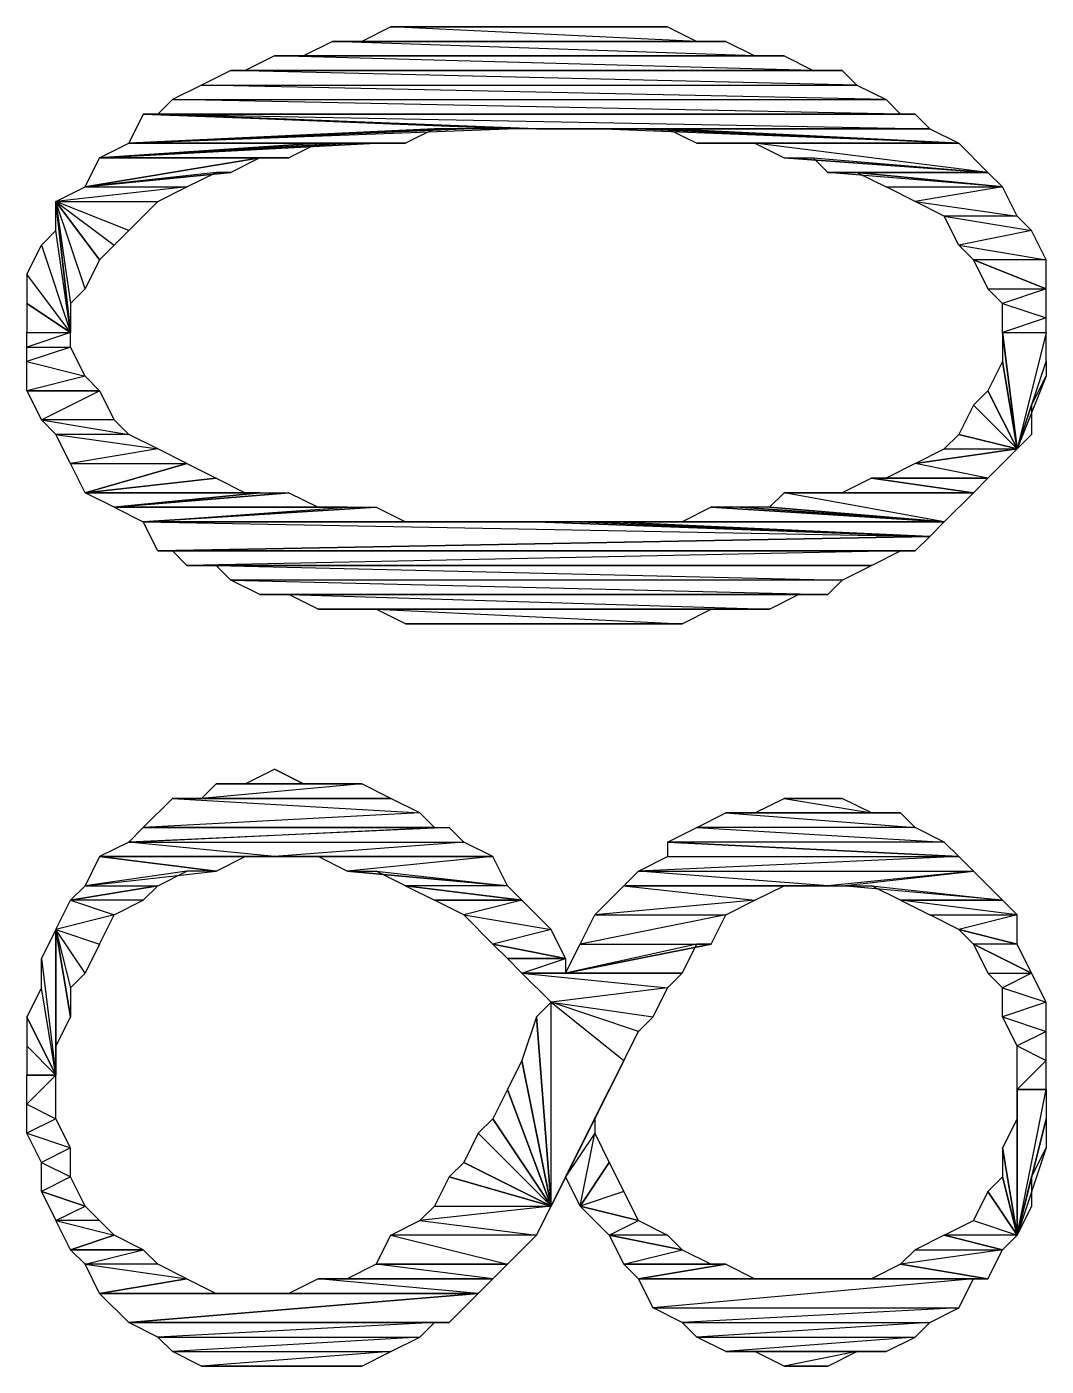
# Model space of a CAD drawing. Extents: x 0 to 7.8, y 0 to 11.
# Drawn here: x 0.535 to 0.71, y 1.1225 to 1.3525 of the extents above; entities that cross this region are included whole.
import ezdxf

# ---------------------------------------------------------------- set-up
doc = ezdxf.new("R2010")
doc.units = 0
doc.header["$MEASUREMENT"] = 0
doc.linetypes.add('AUSGEZOGEN', pattern=[0])
doc.layers.get('0').update_dxf_attribs({"linetype": 'AUSGEZOGEN'})

msp = doc.modelspace()

# ---------------------------------------------------------------- linework, layer by layer
for points in [[(0.5925, 1.35), (0.65, 1.35), (0.65, 1.35), (0.5975, 1.3525), (0.5925, 1.35)], [(0.65, 1.35), (0.5975, 1.3525), (0.5975, 1.3525), (0.645, 1.3525), (0.65, 1.35)], [(0.5975, 1.3525), (0.645, 1.3525), (0.645, 1.3525), (0.6025, 1.3525), (0.5975, 1.3525)], [(0.645, 1.3525), (0.6025, 1.3525), (0.6025, 1.3525), (0.64, 1.3525), (0.645, 1.3525)], [(0.6025, 1.3525), (0.64, 1.3525), (0.64, 1.3525), (0.6075, 1.3525), (0.6025, 1.3525)], [(0.64, 1.3525), (0.6075, 1.3525), (0.6075, 1.3525), (0.635, 1.3525), (0.64, 1.3525)], [(0.6075, 1.3525), (0.635, 1.3525), (0.635, 1.3525), (0.615, 1.3525), (0.6075, 1.3525)], [(0.635, 1.3525), (0.615, 1.3525), (0.615, 1.3525), (0.63, 1.3525), (0.635, 1.3525)], [(0.615, 1.3525), (0.63, 1.3525), (0.63, 1.3525), (0.62, 1.3525), (0.615, 1.3525)], [(0.63, 1.3525), (0.62, 1.3525), (0.62, 1.3525), (0.6225, 1.3525), (0.63, 1.3525), (0.63, 1.3525)], [(0.5825, 1.3475), (0.66, 1.3475), (0.66, 1.3475), (0.5875, 1.35), (0.5825, 1.3475)], [(0.66, 1.3475), (0.5875, 1.35), (0.5875, 1.35), (0.655, 1.35), (0.66, 1.3475)], [(0.5875, 1.35), (0.655, 1.35), (0.655, 1.35), (0.5925, 1.35), (0.5875, 1.35)], [(0.655, 1.35), (0.5925, 1.35), (0.5925, 1.35), (0.65, 1.35), (0.655, 1.35)], [(0.5725, 1.345), (0.67, 1.345), (0.67, 1.345), (0.5775, 1.3475), (0.5725, 1.345)], [(0.67, 1.345), (0.5775, 1.3475), (0.5775, 1.3475), (0.665, 1.3475), (0.67, 1.345)], [(0.5775, 1.3475), (0.665, 1.3475), (0.665, 1.3475), (0.5825, 1.3475), (0.5775, 1.3475)], [(0.665, 1.3475), (0.5825, 1.3475), (0.5825, 1.3475), (0.66, 1.3475), (0.665, 1.3475)], [(0.565, 1.3425), (0.6775, 1.3425), (0.6775, 1.3425), (0.57, 1.345), (0.565, 1.3425)], [(0.6775, 1.3425), (0.57, 1.345), (0.57, 1.345), (0.675, 1.345), (0.6775, 1.3425)], [(0.57, 1.345), (0.675, 1.345), (0.675, 1.345), (0.5725, 1.345), (0.57, 1.345)], [(0.675, 1.345), (0.5725, 1.345), (0.5725, 1.345), (0.67, 1.345), (0.675, 1.345)], [(0.56, 1.34), (0.6825, 1.34), (0.6825, 1.34), (0.565, 1.3425), (0.56, 1.34)], [(0.6825, 1.34), (0.565, 1.3425), (0.565, 1.3425), (0.6775, 1.3425), (0.6825, 1.34)], [(0.5575, 1.3375), (0.685, 1.3375), (0.685, 1.3375), (0.56, 1.34), (0.5575, 1.3375)], [(0.685, 1.3375), (0.56, 1.34), (0.56, 1.34), (0.6825, 1.34), (0.685, 1.3375)], [(0.6175, 1.335), (0.555, 1.3375), (0.555, 1.3375), (0.5525, 1.3325), (0.6175, 1.335), (0.6175, 1.335)], [(0.6225, 1.335), (0.6175, 1.335), (0.6175, 1.335), (0.555, 1.3375), (0.6225, 1.335)], [(0.555, 1.3375), (0.6225, 1.335), (0.6225, 1.335), (0.5575, 1.3375), (0.555, 1.3375)], [(0.6225, 1.335), (0.5575, 1.3375), (0.5575, 1.3375), (0.69, 1.335), (0.6225, 1.335)], [(0.5575, 1.3375), (0.69, 1.335), (0.69, 1.335), (0.6875, 1.3375), (0.5575, 1.3375), (0.5575, 1.3375)], [(0.6875, 1.3375), (0.5575, 1.3375), (0.5575, 1.3375), (0.685, 1.3375), (0.6875, 1.3375)], [(0.605, 1.335), (0.6, 1.3325), (0.6, 1.3325), (0.5525, 1.3325), (0.605, 1.335), (0.605, 1.335)], [(0.61, 1.335), (0.605, 1.335), (0.605, 1.335), (0.5525, 1.3325), (0.61, 1.335), (0.61, 1.335)], [(0.6175, 1.335), (0.61, 1.335), (0.61, 1.335), (0.5525, 1.3325), (0.6175, 1.335), (0.6175, 1.335)], [(0.6225, 1.335), (0.69, 1.335), (0.69, 1.335), (0.6275, 1.335), (0.6225, 1.335), (0.6225, 1.335)], [(0.6275, 1.335), (0.6325, 1.335), (0.6325, 1.335), (0.69, 1.335), (0.6275, 1.335)], [(0.6325, 1.335), (0.64, 1.335), (0.64, 1.335), (0.695, 1.3325), (0.6325, 1.335), (0.6325, 1.335)], [(0.6325, 1.335), (0.69, 1.335), (0.69, 1.335), (0.695, 1.3325), (0.6325, 1.335), (0.6325, 1.335)], [(0.64, 1.335), (0.645, 1.335), (0.645, 1.335), (0.695, 1.3325), (0.64, 1.335), (0.64, 1.335)], [(0.645, 1.335), (0.65, 1.3325), (0.65, 1.3325), (0.695, 1.3325), (0.645, 1.335), (0.645, 1.335)], [(0.585, 1.3325), (0.58, 1.33), (0.58, 1.33), (0.5475, 1.33), (0.585, 1.3325), (0.585, 1.3325)], [(0.59, 1.3325), (0.585, 1.3325), (0.585, 1.3325), (0.5475, 1.33), (0.59, 1.3325), (0.59, 1.3325)], [(0.595, 1.3325), (0.59, 1.3325), (0.59, 1.3325), (0.5475, 1.33), (0.595, 1.3325), (0.595, 1.3325)], [(0.5525, 1.3325), (0.595, 1.3325), (0.595, 1.3325), (0.5475, 1.33), (0.5525, 1.3325), (0.5525, 1.3325)], [(0.6, 1.3325), (0.5525, 1.3325), (0.5525, 1.3325), (0.595, 1.3325), (0.6, 1.3325)], [(0.65, 1.3325), (0.655, 1.3325), (0.655, 1.3325), (0.695, 1.3325), (0.65, 1.3325), (0.65, 1.3325)], [(0.655, 1.3325), (0.695, 1.3325), (0.695, 1.3325), (0.66, 1.3325), (0.655, 1.3325), (0.655, 1.3325)], [(0.665, 1.33), (0.7, 1.3275), (0.7, 1.3275), (0.66, 1.3325), (0.665, 1.33)], [(0.7, 1.3275), (0.66, 1.3325), (0.66, 1.3325), (0.695, 1.3325), (0.7, 1.3275), (0.7, 1.3275)], [(0.575, 1.33), (0.57, 1.3275), (0.57, 1.3275), (0.545, 1.325), (0.575, 1.33), (0.575, 1.33)], [(0.5475, 1.33), (0.575, 1.33), (0.575, 1.33), (0.545, 1.325), (0.5475, 1.33), (0.5475, 1.33)], [(0.58, 1.33), (0.5475, 1.33), (0.5475, 1.33), (0.575, 1.33), (0.58, 1.33)], [(0.665, 1.33), (0.67, 1.33), (0.67, 1.33), (0.7, 1.3275), (0.665, 1.33), (0.665, 1.33)], [(0.67, 1.33), (0.7, 1.3275), (0.7, 1.3275), (0.6725, 1.3275), (0.67, 1.33), (0.67, 1.33)], [(0.5675, 1.3275), (0.545, 1.325), (0.545, 1.325), (0.5625, 1.325), (0.5675, 1.3275)], [(0.57, 1.3275), (0.5675, 1.3275), (0.5675, 1.3275), (0.545, 1.325), (0.57, 1.3275), (0.57, 1.3275)], [(0.6775, 1.3275), (0.7025, 1.325), (0.7025, 1.325), (0.6725, 1.3275), (0.6775, 1.3275)], [(0.7025, 1.325), (0.6725, 1.3275), (0.6725, 1.3275), (0.7, 1.3275), (0.7025, 1.325), (0.7025, 1.325)], [(0.6775, 1.3275), (0.6825, 1.325), (0.6825, 1.325), (0.7025, 1.325), (0.6775, 1.3275), (0.6775, 1.3275)], [(0.5625, 1.325), (0.54, 1.3225), (0.54, 1.3225), (0.5575, 1.3225), (0.5625, 1.325), (0.5625, 1.325)], [(0.545, 1.325), (0.5625, 1.325), (0.5625, 1.325), (0.54, 1.3225), (0.545, 1.325), (0.545, 1.325)], [(0.6825, 1.325), (0.7025, 1.325), (0.7025, 1.325), (0.6875, 1.3225), (0.6825, 1.325), (0.6825, 1.325)], [(0.7025, 1.325), (0.6875, 1.3225), (0.6875, 1.3225), (0.705, 1.32), (0.7025, 1.325), (0.7025, 1.325)], [(0.5425, 1.3), (0.54, 1.3175), (0.54, 1.3175), (0.54, 1.3225), (0.5425, 1.3), (0.5425, 1.3)], [(0.5575, 1.3225), (0.5525, 1.3175), (0.5525, 1.3175), (0.54, 1.3225), (0.5575, 1.3225)], [(0.5525, 1.3175), (0.54, 1.3225), (0.54, 1.3225), (0.55, 1.315), (0.5525, 1.3175)], [(0.54, 1.3225), (0.55, 1.315), (0.55, 1.315), (0.5475, 1.3125), (0.54, 1.3225), (0.54, 1.3225)], [(0.5475, 1.3125), (0.545, 1.3075), (0.545, 1.3075), (0.54, 1.3225), (0.5475, 1.3125)], [(0.545, 1.3075), (0.54, 1.3225), (0.54, 1.3225), (0.5425, 1.305), (0.545, 1.3075)], [(0.54, 1.3225), (0.5425, 1.305), (0.5425, 1.305), (0.5425, 1.3), (0.54, 1.3225), (0.54, 1.3225)], [(0.6875, 1.3225), (0.705, 1.32), (0.705, 1.32), (0.6925, 1.32), (0.6875, 1.3225)], [(0.705, 1.32), (0.6925, 1.32), (0.6925, 1.32), (0.7075, 1.3175), (0.705, 1.32)], [(0.6925, 1.32), (0.7075, 1.3175), (0.7075, 1.3175), (0.695, 1.315), (0.6925, 1.32)], [(0.5375, 1.315), (0.5425, 1.3), (0.5425, 1.3), (0.54, 1.3175), (0.5375, 1.315)], [(0.7075, 1.3175), (0.695, 1.315), (0.695, 1.315), (0.71, 1.3125), (0.7075, 1.3175)], [(0.5425, 1.3), (0.535, 1.31), (0.535, 1.31), (0.5375, 1.315), (0.5425, 1.3), (0.5425, 1.3)], [(0.695, 1.315), (0.71, 1.3125), (0.71, 1.3125), (0.6975, 1.3125), (0.695, 1.315)], [(0.6975, 1.3125), (0.7, 1.3075), (0.7, 1.3075), (0.71, 1.3075), (0.6975, 1.3125)], [(0.71, 1.3125), (0.6975, 1.3125), (0.6975, 1.3125), (0.71, 1.3075), (0.71, 1.3125), (0.71, 1.3125)], [(0.535, 1.305), (0.5425, 1.3), (0.5425, 1.3), (0.535, 1.31), (0.535, 1.305)], [(0.7, 1.3075), (0.71, 1.3075), (0.71, 1.3075), (0.7025, 1.305), (0.7, 1.3075)], [(0.71, 1.3075), (0.7025, 1.305), (0.7025, 1.305), (0.71, 1.3025), (0.71, 1.3075)], [(0.535, 1.305), (0.535, 1.3), (0.535, 1.3), (0.5425, 1.3), (0.535, 1.305)], [(0.7025, 1.305), (0.71, 1.3025), (0.71, 1.3025), (0.7025, 1.3), (0.7025, 1.305)], [(0.71, 1.3025), (0.7025, 1.3), (0.7025, 1.3), (0.71, 1.3), (0.71, 1.3025)], [(0.535, 1.3), (0.5425, 1.3), (0.5425, 1.3), (0.535, 1.2975), (0.535, 1.3)], [(0.5425, 1.3), (0.535, 1.2975), (0.535, 1.2975), (0.5425, 1.2975), (0.5425, 1.3), (0.5425, 1.3)], [(0.7025, 1.295), (0.705, 1.28), (0.705, 1.28), (0.7025, 1.3), (0.7025, 1.295)], [(0.705, 1.28), (0.7025, 1.3), (0.7025, 1.3), (0.7025, 1.3), (0.705, 1.28), (0.705, 1.28)], [(0.7025, 1.3), (0.71, 1.3), (0.71, 1.3), (0.705, 1.28), (0.7025, 1.3), (0.7025, 1.3)], [(0.705, 1.28), (0.71, 1.295), (0.71, 1.295), (0.71, 1.3), (0.705, 1.28), (0.705, 1.28)], [(0.535, 1.2975), (0.5425, 1.2975), (0.5425, 1.2975), (0.535, 1.295), (0.535, 1.2975)], [(0.5425, 1.2975), (0.535, 1.295), (0.535, 1.295), (0.545, 1.2925), (0.5425, 1.2975), (0.5425, 1.2975)], [(0.535, 1.295), (0.545, 1.2925), (0.545, 1.2925), (0.535, 1.29), (0.535, 1.295)], [(0.7025, 1.295), (0.7, 1.29), (0.7, 1.29), (0.705, 1.28), (0.7025, 1.295), (0.7025, 1.295)], [(0.71, 1.2925), (0.705, 1.28), (0.705, 1.28), (0.71, 1.295), (0.71, 1.2925)], [(0.545, 1.2925), (0.535, 1.29), (0.535, 1.29), (0.5475, 1.29), (0.545, 1.2925), (0.545, 1.2925)], [(0.705, 1.28), (0.7075, 1.2875), (0.7075, 1.2875), (0.71, 1.2925), (0.705, 1.28), (0.705, 1.28)], [(0.5375, 1.285), (0.5475, 1.29), (0.5475, 1.29), (0.535, 1.29), (0.5375, 1.285), (0.5375, 1.285)], [(0.55, 1.285), (0.5375, 1.285), (0.5375, 1.285), (0.5475, 1.29), (0.55, 1.285)], [(0.7, 1.29), (0.6975, 1.2875), (0.6975, 1.2875), (0.705, 1.28), (0.7, 1.29), (0.7, 1.29)], [(0.6975, 1.2875), (0.695, 1.2825), (0.695, 1.2825), (0.705, 1.28), (0.6975, 1.2875), (0.6975, 1.2875)], [(0.7075, 1.2825), (0.705, 1.28), (0.705, 1.28), (0.7075, 1.2875), (0.7075, 1.2825)], [(0.55, 1.285), (0.5375, 1.285), (0.5375, 1.285), (0.5525, 1.2825), (0.55, 1.285)], [(0.5375, 1.285), (0.5525, 1.2825), (0.5525, 1.2825), (0.54, 1.2825), (0.5375, 1.285), (0.5375, 1.285)], [(0.5525, 1.2825), (0.54, 1.2825), (0.54, 1.2825), (0.5575, 1.28), (0.5525, 1.2825)], [(0.54, 1.2825), (0.5575, 1.28), (0.5575, 1.28), (0.5425, 1.2775), (0.54, 1.2825), (0.54, 1.2825)], [(0.695, 1.2825), (0.6925, 1.28), (0.6925, 1.28), (0.705, 1.28), (0.695, 1.2825), (0.695, 1.2825)], [(0.5575, 1.28), (0.5425, 1.2775), (0.5425, 1.2775), (0.5625, 1.2775), (0.5575, 1.28), (0.5575, 1.28)], [(0.7, 1.275), (0.6875, 1.2775), (0.6875, 1.2775), (0.705, 1.28), (0.7, 1.275), (0.7, 1.275)], [(0.6925, 1.28), (0.705, 1.28), (0.705, 1.28), (0.6875, 1.2775), (0.6925, 1.28), (0.6925, 1.28)], [(0.5425, 1.2775), (0.5625, 1.2775), (0.5625, 1.2775), (0.545, 1.2725), (0.5425, 1.2775), (0.5425, 1.2775)], [(0.5675, 1.275), (0.545, 1.2725), (0.545, 1.2725), (0.5625, 1.2775), (0.5675, 1.275)], [(0.545, 1.2725), (0.5625, 1.2775), (0.5625, 1.2775), (0.5625, 1.2775), (0.545, 1.2725), (0.545, 1.2725)], [(0.6825, 1.275), (0.7, 1.275), (0.7, 1.275), (0.6875, 1.2775), (0.6825, 1.275)], [(0.5675, 1.275), (0.5725, 1.2725), (0.5725, 1.2725), (0.545, 1.2725), (0.5675, 1.275), (0.5675, 1.275)], [(0.68, 1.275), (0.675, 1.2725), (0.675, 1.2725), (0.6975, 1.2725), (0.68, 1.275), (0.68, 1.275)], [(0.6825, 1.275), (0.7, 1.275), (0.7, 1.275), (0.68, 1.275), (0.6825, 1.275)], [(0.7, 1.275), (0.68, 1.275), (0.68, 1.275), (0.6975, 1.2725), (0.7, 1.275), (0.7, 1.275)], [(0.5725, 1.2725), (0.545, 1.2725), (0.545, 1.2725), (0.575, 1.2725), (0.5725, 1.2725)], [(0.545, 1.2725), (0.575, 1.2725), (0.575, 1.2725), (0.55, 1.27), (0.545, 1.2725), (0.545, 1.2725)], [(0.58, 1.2725), (0.585, 1.27), (0.585, 1.27), (0.55, 1.27), (0.58, 1.2725), (0.58, 1.2725)], [(0.575, 1.2725), (0.58, 1.2725), (0.58, 1.2725), (0.55, 1.27), (0.575, 1.2725), (0.575, 1.2725)], [(0.6625, 1.27), (0.6925, 1.2675), (0.6925, 1.2675), (0.665, 1.2725), (0.6625, 1.27)], [(0.6925, 1.2675), (0.665, 1.2725), (0.665, 1.2725), (0.6975, 1.2725), (0.6925, 1.2675), (0.6925, 1.2675)], [(0.67, 1.2725), (0.6975, 1.2725), (0.6975, 1.2725), (0.665, 1.2725), (0.67, 1.2725), (0.67, 1.2725)], [(0.675, 1.2725), (0.67, 1.2725), (0.67, 1.2725), (0.6975, 1.2725), (0.675, 1.2725), (0.675, 1.2725)], [(0.555, 1.2675), (0.59, 1.27), (0.59, 1.27), (0.55, 1.27), (0.555, 1.2675), (0.555, 1.2675)], [(0.585, 1.27), (0.55, 1.27), (0.55, 1.27), (0.59, 1.27), (0.585, 1.27), (0.585, 1.27)], [(0.595, 1.27), (0.6, 1.2675), (0.6, 1.2675), (0.555, 1.2675), (0.595, 1.27), (0.595, 1.27)], [(0.595, 1.27), (0.555, 1.2675), (0.555, 1.2675), (0.59, 1.27), (0.595, 1.27)], [(0.6525, 1.27), (0.6475, 1.2675), (0.6475, 1.2675), (0.6925, 1.2675), (0.6525, 1.27), (0.6525, 1.27)], [(0.6575, 1.27), (0.6525, 1.27), (0.6525, 1.27), (0.6925, 1.2675), (0.6575, 1.27), (0.6575, 1.27)], [(0.6625, 1.27), (0.6575, 1.27), (0.6575, 1.27), (0.6925, 1.2675), (0.6625, 1.27), (0.6625, 1.27)], [(0.6175, 1.2675), (0.6225, 1.2675), (0.6225, 1.2675), (0.555, 1.2675), (0.6175, 1.2675)], [(0.6225, 1.2675), (0.555, 1.2675), (0.555, 1.2675), (0.69, 1.265), (0.6225, 1.2675)], [(0.555, 1.2675), (0.69, 1.265), (0.69, 1.265), (0.5575, 1.2625), (0.555, 1.2675), (0.555, 1.2675)], [(0.6125, 1.2675), (0.6175, 1.2675), (0.6175, 1.2675), (0.555, 1.2675), (0.6125, 1.2675), (0.6125, 1.2675)], [(0.605, 1.2675), (0.6125, 1.2675), (0.6125, 1.2675), (0.555, 1.2675), (0.605, 1.2675), (0.605, 1.2675)], [(0.6, 1.2675), (0.605, 1.2675), (0.605, 1.2675), (0.555, 1.2675), (0.6, 1.2675), (0.6, 1.2675)], [(0.63, 1.2675), (0.6225, 1.2675), (0.6225, 1.2675), (0.69, 1.265), (0.63, 1.2675), (0.63, 1.2675)], [(0.63, 1.2675), (0.69, 1.265), (0.69, 1.265), (0.635, 1.2675), (0.63, 1.2675)], [(0.69, 1.265), (0.635, 1.2675), (0.635, 1.2675), (0.6925, 1.2675), (0.69, 1.265), (0.69, 1.265)], [(0.64, 1.2675), (0.6925, 1.2675), (0.6925, 1.2675), (0.635, 1.2675), (0.64, 1.2675), (0.64, 1.2675)], [(0.6475, 1.2675), (0.64, 1.2675), (0.64, 1.2675), (0.6925, 1.2675), (0.6475, 1.2675)], [(0.69, 1.265), (0.6875, 1.2625), (0.6875, 1.2625), (0.5575, 1.2625), (0.69, 1.265)], [(0.5575, 1.2625), (0.56, 1.2625), (0.56, 1.2625), (0.685, 1.2625), (0.5575, 1.2625)], [(0.6875, 1.2625), (0.5575, 1.2625), (0.5575, 1.2625), (0.685, 1.2625), (0.6875, 1.2625), (0.6875, 1.2625)], [(0.56, 1.2625), (0.685, 1.2625), (0.685, 1.2625), (0.5625, 1.26), (0.56, 1.2625)], [(0.685, 1.2625), (0.5625, 1.26), (0.5625, 1.26), (0.68, 1.26), (0.685, 1.2625)], [(0.5625, 1.26), (0.68, 1.26), (0.68, 1.26), (0.5675, 1.26), (0.5625, 1.26)], [(0.68, 1.26), (0.5675, 1.26), (0.5675, 1.26), (0.675, 1.2575), (0.68, 1.26)], [(0.5675, 1.26), (0.675, 1.2575), (0.675, 1.2575), (0.57, 1.2575), (0.5675, 1.26)], [(0.675, 1.2575), (0.57, 1.2575), (0.57, 1.2575), (0.6725, 1.255), (0.675, 1.2575)], [(0.57, 1.2575), (0.6725, 1.255), (0.6725, 1.255), (0.575, 1.255), (0.57, 1.2575)], [(0.6725, 1.255), (0.575, 1.255), (0.575, 1.255), (0.6675, 1.255), (0.6725, 1.255)], [(0.575, 1.255), (0.6675, 1.255), (0.6675, 1.255), (0.58, 1.255), (0.575, 1.255)], [(0.6675, 1.255), (0.58, 1.255), (0.58, 1.255), (0.6625, 1.2525), (0.6675, 1.255)], [(0.58, 1.255), (0.6625, 1.2525), (0.6625, 1.2525), (0.585, 1.2525), (0.58, 1.255)], [(0.6625, 1.2525), (0.585, 1.2525), (0.585, 1.2525), (0.6575, 1.2525), (0.6625, 1.2525)], [(0.585, 1.2525), (0.6575, 1.2525), (0.6575, 1.2525), (0.59, 1.2525), (0.585, 1.2525)], [(0.6575, 1.2525), (0.59, 1.2525), (0.59, 1.2525), (0.6525, 1.2525), (0.6575, 1.2525)], [(0.59, 1.2525), (0.6525, 1.2525), (0.6525, 1.2525), (0.595, 1.2525), (0.59, 1.2525)], [(0.6525, 1.2525), (0.595, 1.2525), (0.595, 1.2525), (0.6475, 1.25), (0.6525, 1.2525)], [(0.595, 1.2525), (0.6475, 1.25), (0.6475, 1.25), (0.6, 1.25), (0.595, 1.2525)], [(0.6475, 1.25), (0.6, 1.25), (0.6, 1.25), (0.6425, 1.25), (0.6475, 1.25)], [(0.6, 1.25), (0.6425, 1.25), (0.6425, 1.25), (0.605, 1.25), (0.6, 1.25)], [(0.6425, 1.25), (0.605, 1.25), (0.605, 1.25), (0.635, 1.25), (0.6425, 1.25)], [(0.605, 1.25), (0.635, 1.25), (0.635, 1.25), (0.61, 1.25), (0.605, 1.25)], [(0.635, 1.25), (0.61, 1.25), (0.61, 1.25), (0.63, 1.25), (0.635, 1.25)], [(0.61, 1.25), (0.63, 1.25), (0.63, 1.25), (0.6175, 1.25), (0.61, 1.25)], [(0.63, 1.25), (0.6175, 1.25), (0.6175, 1.25), (0.625, 1.25), (0.63, 1.25)], [(0.6175, 1.25), (0.625, 1.25), (0.625, 1.25), (0.6225, 1.25), (0.6175, 1.25), (0.6175, 1.25)], [(0.5775, 1.225), (0.5825, 1.2225), (0.5825, 1.2225), (0.5725, 1.2225), (0.5775, 1.225)], [(0.5775, 1.225), (0.5775, 1.225), (0.5775, 1.225), (0.5825, 1.2225), (0.5775, 1.225)], [(0.5675, 1.2225), (0.5925, 1.2225), (0.5925, 1.2225), (0.565, 1.22), (0.5675, 1.2225)], [(0.5925, 1.2225), (0.565, 1.22), (0.565, 1.22), (0.5975, 1.22), (0.5925, 1.2225)], [(0.5725, 1.2225), (0.5875, 1.2225), (0.5875, 1.2225), (0.5675, 1.2225), (0.5725, 1.2225)], [(0.5875, 1.2225), (0.5675, 1.2225), (0.5675, 1.2225), (0.5925, 1.2225), (0.5875, 1.2225)], [(0.5825, 1.2225), (0.5725, 1.2225), (0.5725, 1.2225), (0.5875, 1.2225), (0.5825, 1.2225)], [(0.56, 1.22), (0.6025, 1.2175), (0.6025, 1.2175), (0.555, 1.215), (0.56, 1.22), (0.56, 1.22)], [(0.565, 1.22), (0.5975, 1.22), (0.5975, 1.22), (0.56, 1.22), (0.565, 1.22)], [(0.5975, 1.22), (0.56, 1.22), (0.56, 1.22), (0.6025, 1.2175), (0.5975, 1.22), (0.5975, 1.22)], [(0.665, 1.22), (0.68, 1.2175), (0.68, 1.2175), (0.66, 1.2175), (0.665, 1.22), (0.665, 1.22)], [(0.67, 1.22), (0.675, 1.22), (0.675, 1.22), (0.665, 1.22), (0.67, 1.22)], [(0.675, 1.22), (0.665, 1.22), (0.665, 1.22), (0.68, 1.2175), (0.675, 1.22)], [(0.6025, 1.2175), (0.555, 1.215), (0.555, 1.215), (0.605, 1.215), (0.6025, 1.2175), (0.6025, 1.2175)], [(0.655, 1.2175), (0.6875, 1.215), (0.6875, 1.215), (0.65, 1.215), (0.655, 1.2175), (0.655, 1.2175)], [(0.685, 1.2175), (0.655, 1.2175), (0.655, 1.2175), (0.6875, 1.215), (0.685, 1.2175)], [(0.66, 1.2175), (0.685, 1.2175), (0.685, 1.2175), (0.655, 1.2175), (0.66, 1.2175), (0.66, 1.2175)], [(0.68, 1.2175), (0.66, 1.2175), (0.66, 1.2175), (0.685, 1.2175), (0.68, 1.2175)], [(0.6075, 1.215), (0.5525, 1.2125), (0.5525, 1.2125), (0.61, 1.2125), (0.6075, 1.215), (0.6075, 1.215)], [(0.6075, 1.215), (0.5525, 1.2125), (0.5525, 1.2125), (0.605, 1.215), (0.6075, 1.215)], [(0.5525, 1.2125), (0.605, 1.215), (0.605, 1.215), (0.555, 1.215), (0.5525, 1.2125), (0.5525, 1.2125)], [(0.65, 1.215), (0.6925, 1.2125), (0.6925, 1.2125), (0.645, 1.2125), (0.65, 1.215), (0.65, 1.215)], [(0.6875, 1.215), (0.65, 1.215), (0.65, 1.215), (0.6925, 1.2125), (0.6875, 1.215), (0.6875, 1.215)], [(0.5775, 1.21), (0.5525, 1.2125), (0.5525, 1.2125), (0.5475, 1.21), (0.5775, 1.21), (0.5775, 1.21)], [(0.61, 1.2125), (0.5775, 1.21), (0.5775, 1.21), (0.5525, 1.2125), (0.61, 1.2125)], [(0.61, 1.2125), (0.5775, 1.21), (0.5775, 1.21), (0.615, 1.21), (0.61, 1.2125), (0.61, 1.2125)], [(0.645, 1.2125), (0.645, 1.21), (0.645, 1.21), (0.695, 1.21), (0.645, 1.2125)], [(0.6925, 1.2125), (0.645, 1.2125), (0.645, 1.2125), (0.695, 1.21), (0.6925, 1.2125), (0.6925, 1.2125)], [(0.545, 1.205), (0.5675, 1.2075), (0.5675, 1.2075), (0.5475, 1.21), (0.545, 1.205), (0.545, 1.205)], [(0.5725, 1.21), (0.5475, 1.21), (0.5475, 1.21), (0.5675, 1.2075), (0.5725, 1.21), (0.5725, 1.21)], [(0.5775, 1.21), (0.5725, 1.21), (0.5725, 1.21), (0.5475, 1.21), (0.5775, 1.21), (0.5775, 1.21)], [(0.5775, 1.21), (0.58, 1.21), (0.58, 1.21), (0.615, 1.21), (0.5775, 1.21), (0.5775, 1.21)], [(0.58, 1.21), (0.585, 1.21), (0.585, 1.21), (0.615, 1.21), (0.58, 1.21), (0.58, 1.21)], [(0.585, 1.21), (0.615, 1.21), (0.615, 1.21), (0.59, 1.2075), (0.585, 1.21), (0.585, 1.21)], [(0.615, 1.21), (0.59, 1.2075), (0.59, 1.2075), (0.6175, 1.205), (0.615, 1.21), (0.615, 1.21)], [(0.695, 1.21), (0.64, 1.2075), (0.64, 1.2075), (0.6975, 1.2075), (0.695, 1.21), (0.695, 1.21)], [(0.645, 1.21), (0.695, 1.21), (0.695, 1.21), (0.64, 1.2075), (0.645, 1.21), (0.645, 1.21)], [(0.5625, 1.2075), (0.545, 1.205), (0.545, 1.205), (0.5575, 1.205), (0.5625, 1.2075), (0.5625, 1.2075)], [(0.5625, 1.2075), (0.545, 1.205), (0.545, 1.205), (0.5675, 1.2075), (0.5625, 1.2075)], [(0.59, 1.2075), (0.595, 1.2075), (0.595, 1.2075), (0.6175, 1.205), (0.59, 1.2075), (0.59, 1.2075)], [(0.595, 1.2075), (0.6175, 1.205), (0.6175, 1.205), (0.6, 1.205), (0.595, 1.2075), (0.595, 1.2075)], [(0.6725, 1.205), (0.64, 1.2075), (0.64, 1.2075), (0.6375, 1.205), (0.6725, 1.205), (0.6725, 1.205)], [(0.6975, 1.2075), (0.6725, 1.205), (0.6725, 1.205), (0.64, 1.2075), (0.6975, 1.2075)], [(0.6725, 1.205), (0.675, 1.205), (0.675, 1.205), (0.6975, 1.2075), (0.6725, 1.205)], [(0.675, 1.205), (0.6975, 1.2075), (0.6975, 1.2075), (0.7025, 1.2025), (0.675, 1.205), (0.675, 1.205)], [(0.5575, 1.205), (0.555, 1.2025), (0.555, 1.2025), (0.5425, 1.2025), (0.5575, 1.205), (0.5575, 1.205)], [(0.545, 1.205), (0.5575, 1.205), (0.5575, 1.205), (0.5425, 1.2025), (0.545, 1.205), (0.545, 1.205)], [(0.6, 1.205), (0.605, 1.2025), (0.605, 1.2025), (0.62, 1.2025), (0.6, 1.205), (0.6, 1.205)], [(0.6175, 1.205), (0.6, 1.205), (0.6, 1.205), (0.62, 1.2025), (0.6175, 1.205), (0.6175, 1.205)], [(0.6375, 1.205), (0.66, 1.2025), (0.66, 1.2025), (0.6325, 1.2), (0.6375, 1.205), (0.6375, 1.205)], [(0.665, 1.205), (0.6375, 1.205), (0.6375, 1.205), (0.66, 1.2025), (0.665, 1.205)], [(0.67, 1.205), (0.665, 1.205), (0.665, 1.205), (0.6375, 1.205), (0.67, 1.205), (0.67, 1.205)], [(0.6725, 1.205), (0.67, 1.205), (0.67, 1.205), (0.6375, 1.205), (0.6725, 1.205), (0.6725, 1.205)], [(0.675, 1.205), (0.68, 1.205), (0.68, 1.205), (0.7025, 1.2025), (0.675, 1.205), (0.675, 1.205)], [(0.68, 1.205), (0.7025, 1.2025), (0.7025, 1.2025), (0.685, 1.2025), (0.68, 1.205), (0.68, 1.205)], [(0.5425, 1.2025), (0.55, 1.2), (0.55, 1.2), (0.54, 1.1975), (0.5425, 1.2025), (0.5425, 1.2025)], [(0.555, 1.2025), (0.5425, 1.2025), (0.5425, 1.2025), (0.55, 1.2), (0.555, 1.2025), (0.555, 1.2025)], [(0.605, 1.2025), (0.62, 1.2025), (0.62, 1.2025), (0.61, 1.2), (0.605, 1.2025)], [(0.605, 1.2025), (0.605, 1.2025), (0.605, 1.2025), (0.62, 1.2025), (0.605, 1.2025), (0.605, 1.2025)], [(0.62, 1.2025), (0.61, 1.2), (0.61, 1.2), (0.625, 1.1975), (0.62, 1.2025), (0.62, 1.2025)], [(0.66, 1.2025), (0.6325, 1.2), (0.6325, 1.2), (0.655, 1.2), (0.66, 1.2025), (0.66, 1.2025)], [(0.69, 1.2), (0.705, 1.2), (0.705, 1.2), (0.685, 1.2025), (0.69, 1.2)], [(0.705, 1.2), (0.685, 1.2025), (0.685, 1.2025), (0.7025, 1.2025), (0.705, 1.2), (0.705, 1.2)], [(0.55, 1.2), (0.54, 1.1975), (0.54, 1.1975), (0.5475, 1.195), (0.55, 1.2), (0.55, 1.2)], [(0.61, 1.2), (0.625, 1.1975), (0.625, 1.1975), (0.615, 1.195), (0.61, 1.2), (0.61, 1.2)], [(0.655, 1.2), (0.63, 1.195), (0.63, 1.195), (0.6525, 1.195), (0.655, 1.2), (0.655, 1.2)], [(0.6325, 1.2), (0.655, 1.2), (0.655, 1.2), (0.63, 1.195), (0.6325, 1.2), (0.6325, 1.2)], [(0.69, 1.2), (0.705, 1.2), (0.705, 1.2), (0.695, 1.1975), (0.69, 1.2), (0.69, 1.2)], [(0.705, 1.2), (0.695, 1.1975), (0.695, 1.1975), (0.705, 1.195), (0.705, 1.2), (0.705, 1.2)], [(0.54, 1.1975), (0.5375, 1.1925), (0.5375, 1.1925), (0.54, 1.1725), (0.54, 1.1975), (0.54, 1.1975)], [(0.5475, 1.195), (0.545, 1.19), (0.545, 1.19), (0.54, 1.1975), (0.5475, 1.195)], [(0.545, 1.19), (0.54, 1.1975), (0.54, 1.1975), (0.5425, 1.1875), (0.545, 1.19)], [(0.54, 1.1975), (0.5425, 1.1875), (0.5425, 1.1875), (0.5425, 1.1825), (0.54, 1.1975), (0.54, 1.1975)], [(0.5425, 1.1825), (0.54, 1.1775), (0.54, 1.1775), (0.54, 1.1975), (0.5425, 1.1825)], [(0.54, 1.1775), (0.54, 1.1975), (0.54, 1.1975), (0.54, 1.1725), (0.54, 1.1775), (0.54, 1.1775)], [(0.625, 1.1975), (0.615, 1.195), (0.615, 1.195), (0.6275, 1.1925), (0.625, 1.1975), (0.625, 1.1975)], [(0.695, 1.1975), (0.695, 1.1975), (0.695, 1.1975), (0.705, 1.195), (0.695, 1.1975)], [(0.695, 1.1975), (0.705, 1.195), (0.705, 1.195), (0.6975, 1.195), (0.695, 1.1975), (0.695, 1.1975)], [(0.615, 1.195), (0.6175, 1.1925), (0.6175, 1.1925), (0.6275, 1.1925), (0.615, 1.195), (0.615, 1.195)], [(0.65, 1.195), (0.6275, 1.19), (0.6275, 1.19), (0.6475, 1.19), (0.65, 1.195), (0.65, 1.195)], [(0.6525, 1.195), (0.65, 1.195), (0.65, 1.195), (0.6275, 1.19), (0.6525, 1.195), (0.6525, 1.195)], [(0.63, 1.195), (0.6525, 1.195), (0.6525, 1.195), (0.6275, 1.19), (0.63, 1.195), (0.63, 1.195)], [(0.6975, 1.195), (0.7, 1.19), (0.7, 1.19), (0.7075, 1.19), (0.6975, 1.195), (0.6975, 1.195)], [(0.705, 1.195), (0.6975, 1.195), (0.6975, 1.195), (0.7075, 1.19), (0.705, 1.195), (0.705, 1.195)], [(0.54, 1.1725), (0.5375, 1.1875), (0.5375, 1.1875), (0.5375, 1.1925), (0.54, 1.1725), (0.54, 1.1725)], [(0.62, 1.19), (0.6275, 1.1925), (0.6275, 1.1925), (0.6175, 1.1925), (0.62, 1.19), (0.62, 1.19)], [(0.6275, 1.19), (0.62, 1.19), (0.62, 1.19), (0.6275, 1.1925), (0.6275, 1.19)], [(0.6275, 1.19), (0.6475, 1.19), (0.6475, 1.19), (0.62, 1.19), (0.6275, 1.19)], [(0.6475, 1.19), (0.62, 1.19), (0.62, 1.19), (0.645, 1.1875), (0.6475, 1.19)], [(0.62, 1.19), (0.645, 1.1875), (0.645, 1.1875), (0.625, 1.185), (0.62, 1.19)], [(0.7, 1.19), (0.7075, 1.19), (0.7075, 1.19), (0.7025, 1.1875), (0.7, 1.19)], [(0.7075, 1.19), (0.7025, 1.1875), (0.7025, 1.1875), (0.71, 1.185), (0.7075, 1.19), (0.7075, 1.19)], [(0.535, 1.1825), (0.54, 1.1725), (0.54, 1.1725), (0.5375, 1.1875), (0.535, 1.1825)], [(0.645, 1.1875), (0.625, 1.185), (0.625, 1.185), (0.6425, 1.1825), (0.645, 1.1875), (0.645, 1.1875)], [(0.7025, 1.1875), (0.71, 1.185), (0.71, 1.185), (0.7025, 1.1825), (0.7025, 1.1875)], [(0.625, 1.185), (0.6225, 1.1825), (0.6225, 1.1825), (0.625, 1.15), (0.625, 1.185), (0.625, 1.185)], [(0.6425, 1.1825), (0.64, 1.18), (0.64, 1.18), (0.625, 1.185), (0.6425, 1.1825)], [(0.64, 1.18), (0.625, 1.185), (0.625, 1.185), (0.6375, 1.175), (0.64, 1.18)], [(0.625, 1.185), (0.6375, 1.175), (0.6375, 1.175), (0.625, 1.15), (0.625, 1.185), (0.625, 1.185)], [(0.71, 1.185), (0.7025, 1.1825), (0.7025, 1.1825), (0.71, 1.18), (0.71, 1.185), (0.71, 1.185)], [(0.535, 1.1825), (0.535, 1.1775), (0.535, 1.1775), (0.54, 1.1725), (0.535, 1.1825), (0.535, 1.1825)], [(0.6225, 1.1825), (0.62, 1.175), (0.62, 1.175), (0.625, 1.15), (0.6225, 1.1825), (0.6225, 1.1825)], [(0.7025, 1.1825), (0.71, 1.18), (0.71, 1.18), (0.705, 1.1775), (0.7025, 1.1825)], [(0.71, 1.18), (0.705, 1.1775), (0.705, 1.1775), (0.71, 1.175), (0.71, 1.18)], [(0.535, 1.1775), (0.535, 1.1725), (0.535, 1.1725), (0.54, 1.1725), (0.535, 1.1775), (0.535, 1.1775)], [(0.705, 1.1775), (0.71, 1.175), (0.71, 1.175), (0.705, 1.17), (0.705, 1.1775)], [(0.62, 1.175), (0.6175, 1.17), (0.6175, 1.17), (0.625, 1.15), (0.62, 1.175), (0.62, 1.175)], [(0.6375, 1.175), (0.635, 1.17), (0.635, 1.17), (0.625, 1.15), (0.6375, 1.175), (0.6375, 1.175)], [(0.71, 1.175), (0.705, 1.17), (0.705, 1.17), (0.71, 1.17), (0.71, 1.175), (0.71, 1.175)], [(0.535, 1.1725), (0.535, 1.1725), (0.535, 1.1725), (0.54, 1.1725), (0.535, 1.1725)], [(0.535, 1.1725), (0.54, 1.1725), (0.54, 1.1725), (0.535, 1.1675), (0.535, 1.1725)], [(0.54, 1.1725), (0.535, 1.1675), (0.535, 1.1675), (0.54, 1.165), (0.54, 1.1725), (0.54, 1.1725)], [(0.6175, 1.17), (0.615, 1.165), (0.615, 1.165), (0.625, 1.15), (0.6175, 1.17), (0.6175, 1.17)], [(0.635, 1.17), (0.6325, 1.165), (0.6325, 1.165), (0.625, 1.15), (0.635, 1.17), (0.635, 1.17)], [(0.705, 1.145), (0.705, 1.165), (0.705, 1.165), (0.705, 1.17), (0.705, 1.145), (0.705, 1.145)], [(0.71, 1.165), (0.705, 1.145), (0.705, 1.145), (0.71, 1.17), (0.71, 1.165)], [(0.705, 1.145), (0.71, 1.17), (0.71, 1.17), (0.705, 1.17), (0.705, 1.145), (0.705, 1.145)], [(0.535, 1.1675), (0.54, 1.165), (0.54, 1.165), (0.535, 1.1625), (0.535, 1.1675), (0.535, 1.1675)], [(0.54, 1.165), (0.535, 1.1625), (0.535, 1.1625), (0.5425, 1.16), (0.54, 1.165), (0.54, 1.165)], [(0.615, 1.165), (0.6125, 1.1625), (0.6125, 1.1625), (0.625, 1.15), (0.615, 1.165), (0.615, 1.165)], [(0.6325, 1.165), (0.6275, 1.155), (0.6275, 1.155), (0.625, 1.15), (0.6325, 1.165), (0.6325, 1.165)], [(0.6325, 1.165), (0.6325, 1.1625), (0.6325, 1.1625), (0.6275, 1.155), (0.6325, 1.165)], [(0.7025, 1.16), (0.705, 1.145), (0.705, 1.145), (0.705, 1.165), (0.7025, 1.16)], [(0.71, 1.165), (0.71, 1.16), (0.71, 1.16), (0.705, 1.145), (0.71, 1.165), (0.71, 1.165)], [(0.535, 1.1625), (0.5425, 1.16), (0.5425, 1.16), (0.5375, 1.1575), (0.535, 1.1625)], [(0.6125, 1.1625), (0.61, 1.1575), (0.61, 1.1575), (0.625, 1.15), (0.6125, 1.1625), (0.6125, 1.1625)], [(0.6325, 1.1625), (0.6275, 1.155), (0.6275, 1.155), (0.63, 1.15), (0.6325, 1.1625), (0.6325, 1.1625)], [(0.6325, 1.1625), (0.635, 1.1575), (0.635, 1.1575), (0.63, 1.15), (0.6325, 1.1625), (0.6325, 1.1625)], [(0.5425, 1.16), (0.5375, 1.1575), (0.5375, 1.1575), (0.5425, 1.155), (0.5425, 1.16), (0.5425, 1.16)], [(0.7025, 1.16), (0.7025, 1.155), (0.7025, 1.155), (0.705, 1.145), (0.7025, 1.16), (0.7025, 1.16)], [(0.705, 1.145), (0.7075, 1.155), (0.7075, 1.155), (0.71, 1.16), (0.705, 1.145), (0.705, 1.145)], [(0.5375, 1.1575), (0.5425, 1.155), (0.5425, 1.155), (0.5375, 1.1525), (0.5375, 1.1575)], [(0.61, 1.1575), (0.6075, 1.155), (0.6075, 1.155), (0.625, 1.15), (0.61, 1.1575), (0.61, 1.1575)], [(0.635, 1.1575), (0.6375, 1.1525), (0.6375, 1.1525), (0.63, 1.15), (0.635, 1.1575), (0.635, 1.1575)], [(0.5425, 1.155), (0.5375, 1.1525), (0.5375, 1.1525), (0.545, 1.15), (0.5425, 1.155), (0.5425, 1.155)], [(0.6075, 1.155), (0.605, 1.15), (0.605, 1.15), (0.625, 1.15), (0.6075, 1.155), (0.6075, 1.155)], [(0.6275, 1.155), (0.6275, 1.155), (0.6275, 1.155), (0.63, 1.15), (0.6275, 1.155), (0.6275, 1.155)], [(0.7025, 1.155), (0.7, 1.1525), (0.7, 1.1525), (0.705, 1.145), (0.7025, 1.155), (0.7025, 1.155)], [(0.7075, 1.15), (0.705, 1.145), (0.705, 1.145), (0.7075, 1.155), (0.7075, 1.15)], [(0.54, 1.1475), (0.545, 1.15), (0.545, 1.15), (0.5375, 1.1525), (0.54, 1.1475), (0.54, 1.1475)], [(0.6375, 1.1525), (0.63, 1.15), (0.63, 1.15), (0.64, 1.1475), (0.6375, 1.1525), (0.6375, 1.1525)], [(0.7, 1.1525), (0.6975, 1.1475), (0.6975, 1.1475), (0.705, 1.145), (0.7, 1.1525), (0.7, 1.1525)], [(0.5475, 1.1475), (0.54, 1.1475), (0.54, 1.1475), (0.545, 1.15), (0.5475, 1.1475)], [(0.605, 1.15), (0.625, 1.15), (0.625, 1.15), (0.6025, 1.1475), (0.605, 1.15)], [(0.625, 1.15), (0.6025, 1.1475), (0.6025, 1.1475), (0.6225, 1.145), (0.625, 1.15), (0.625, 1.15)], [(0.635, 1.145), (0.64, 1.1475), (0.64, 1.1475), (0.63, 1.15), (0.635, 1.145), (0.635, 1.145)], [(0.54, 1.1475), (0.55, 1.145), (0.55, 1.145), (0.5425, 1.1425), (0.54, 1.1475), (0.54, 1.1475)], [(0.5475, 1.1475), (0.54, 1.1475), (0.54, 1.1475), (0.55, 1.145), (0.5475, 1.1475), (0.5475, 1.1475)], [(0.6025, 1.1475), (0.6225, 1.145), (0.6225, 1.145), (0.5975, 1.145), (0.6025, 1.1475), (0.6025, 1.1475)], [(0.645, 1.145), (0.635, 1.145), (0.635, 1.145), (0.64, 1.1475), (0.645, 1.145)], [(0.6975, 1.1475), (0.705, 1.145), (0.705, 1.145), (0.6925, 1.145), (0.6975, 1.1475)], [(0.55, 1.145), (0.55, 1.145), (0.55, 1.145), (0.5425, 1.1425), (0.55, 1.145)], [(0.55, 1.145), (0.5425, 1.1425), (0.5425, 1.1425), (0.555, 1.1425), (0.55, 1.145), (0.55, 1.145)], [(0.5975, 1.145), (0.6175, 1.14), (0.6175, 1.14), (0.595, 1.14), (0.5975, 1.145), (0.5975, 1.145)], [(0.6225, 1.145), (0.5975, 1.145), (0.5975, 1.145), (0.6175, 1.14), (0.6225, 1.145), (0.6225, 1.145)], [(0.6375, 1.14), (0.6475, 1.1425), (0.6475, 1.1425), (0.635, 1.145), (0.6375, 1.14), (0.6375, 1.14)], [(0.645, 1.145), (0.635, 1.145), (0.635, 1.145), (0.6475, 1.1425), (0.645, 1.145), (0.645, 1.145)], [(0.6925, 1.145), (0.6875, 1.1425), (0.6875, 1.1425), (0.7025, 1.1425), (0.6925, 1.145), (0.6925, 1.145)], [(0.705, 1.145), (0.6925, 1.145), (0.6925, 1.145), (0.7025, 1.1425), (0.705, 1.145)], [(0.6925, 1.145), (0.7025, 1.1425), (0.7025, 1.1425), (0.6925, 1.145), (0.6925, 1.145), (0.6925, 1.145)], [(0.545, 1.14), (0.555, 1.1425), (0.555, 1.1425), (0.5425, 1.1425), (0.545, 1.14), (0.545, 1.14)], [(0.5575, 1.14), (0.545, 1.14), (0.545, 1.14), (0.555, 1.1425), (0.5575, 1.14)], [(0.6525, 1.14), (0.6375, 1.14), (0.6375, 1.14), (0.6475, 1.1425), (0.6525, 1.14)], [(0.6875, 1.1425), (0.7025, 1.1425), (0.7025, 1.1425), (0.685, 1.14), (0.6875, 1.1425)], [(0.7025, 1.1425), (0.685, 1.14), (0.685, 1.14), (0.7, 1.1375), (0.7025, 1.1425), (0.7025, 1.1425)], [(0.5575, 1.14), (0.545, 1.14), (0.545, 1.14), (0.5625, 1.1375), (0.5575, 1.14)], [(0.545, 1.14), (0.5625, 1.1375), (0.5625, 1.1375), (0.5475, 1.135), (0.545, 1.14), (0.545, 1.14)], [(0.59, 1.1375), (0.615, 1.1375), (0.615, 1.1375), (0.595, 1.14), (0.59, 1.1375)], [(0.615, 1.1375), (0.595, 1.14), (0.595, 1.14), (0.6175, 1.14), (0.615, 1.1375), (0.615, 1.1375)], [(0.6525, 1.14), (0.6375, 1.14), (0.6375, 1.14), (0.655, 1.14), (0.6525, 1.14)], [(0.6375, 1.14), (0.655, 1.14), (0.655, 1.14), (0.64, 1.1375), (0.6375, 1.14), (0.6375, 1.14)], [(0.655, 1.14), (0.66, 1.1375), (0.66, 1.1375), (0.64, 1.1375), (0.655, 1.14), (0.655, 1.14)], [(0.685, 1.14), (0.68, 1.1375), (0.68, 1.1375), (0.7, 1.1375), (0.685, 1.14), (0.685, 1.14)], [(0.5625, 1.1375), (0.5675, 1.135), (0.5675, 1.135), (0.5475, 1.135), (0.5625, 1.1375), (0.5625, 1.1375)], [(0.58, 1.135), (0.6125, 1.135), (0.6125, 1.135), (0.585, 1.1375), (0.58, 1.135)], [(0.6125, 1.135), (0.585, 1.1375), (0.585, 1.1375), (0.615, 1.1375), (0.6125, 1.135), (0.6125, 1.135)], [(0.59, 1.1375), (0.615, 1.1375), (0.615, 1.1375), (0.585, 1.1375), (0.59, 1.1375), (0.59, 1.1375)], [(0.665, 1.1375), (0.67, 1.1375), (0.67, 1.1375), (0.64, 1.1375), (0.665, 1.1375)], [(0.67, 1.1375), (0.64, 1.1375), (0.64, 1.1375), (0.6975, 1.1375), (0.67, 1.1375)], [(0.64, 1.1375), (0.6975, 1.1375), (0.6975, 1.1375), (0.6425, 1.1325), (0.64, 1.1375)], [(0.66, 1.1375), (0.665, 1.1375), (0.665, 1.1375), (0.64, 1.1375), (0.66, 1.1375), (0.66, 1.1375)], [(0.6975, 1.1375), (0.6425, 1.1325), (0.6425, 1.1325), (0.695, 1.1325), (0.6975, 1.1375)], [(0.67, 1.1375), (0.6975, 1.1375), (0.6975, 1.1375), (0.675, 1.1375), (0.67, 1.1375)], [(0.6975, 1.1375), (0.675, 1.1375), (0.675, 1.1375), (0.7, 1.1375), (0.6975, 1.1375), (0.6975, 1.1375)], [(0.68, 1.1375), (0.7, 1.1375), (0.7, 1.1375), (0.675, 1.1375), (0.68, 1.1375), (0.68, 1.1375)], [(0.5725, 1.135), (0.5475, 1.135), (0.5475, 1.135), (0.575, 1.135), (0.5725, 1.135)], [(0.5475, 1.135), (0.575, 1.135), (0.575, 1.135), (0.5475, 1.135), (0.5475, 1.135)], [(0.575, 1.135), (0.5475, 1.135), (0.5475, 1.135), (0.6125, 1.135), (0.575, 1.135)], [(0.5475, 1.135), (0.6125, 1.135), (0.6125, 1.135), (0.5525, 1.13), (0.5475, 1.135), (0.5475, 1.135)], [(0.5675, 1.135), (0.5725, 1.135), (0.5725, 1.135), (0.5475, 1.135), (0.5675, 1.135), (0.5675, 1.135)], [(0.6125, 1.135), (0.6075, 1.13), (0.6075, 1.13), (0.5525, 1.13), (0.6125, 1.135)], [(0.58, 1.135), (0.575, 1.135), (0.575, 1.135), (0.6125, 1.135), (0.58, 1.135), (0.58, 1.135)], [(0.6425, 1.1325), (0.695, 1.1325), (0.695, 1.1325), (0.6475, 1.13), (0.6425, 1.1325)], [(0.695, 1.1325), (0.6475, 1.13), (0.6475, 1.13), (0.69, 1.13), (0.695, 1.1325)], [(0.6075, 1.13), (0.5525, 1.13), (0.5525, 1.13), (0.605, 1.13), (0.6075, 1.13)], [(0.5525, 1.13), (0.605, 1.13), (0.605, 1.13), (0.5575, 1.1275), (0.5525, 1.13)], [(0.605, 1.13), (0.5575, 1.1275), (0.5575, 1.1275), (0.6025, 1.1275), (0.605, 1.13)], [(0.6475, 1.13), (0.69, 1.13), (0.69, 1.13), (0.65, 1.1275), (0.6475, 1.13)], [(0.69, 1.13), (0.65, 1.1275), (0.65, 1.1275), (0.6875, 1.1275), (0.69, 1.13)], [(0.5575, 1.1275), (0.6025, 1.1275), (0.6025, 1.1275), (0.56, 1.125), (0.5575, 1.1275)], [(0.6025, 1.1275), (0.56, 1.125), (0.56, 1.125), (0.5975, 1.125), (0.6025, 1.1275)], [(0.65, 1.1275), (0.6875, 1.1275), (0.6875, 1.1275), (0.655, 1.125), (0.65, 1.1275)], [(0.6875, 1.1275), (0.655, 1.125), (0.655, 1.125), (0.6825, 1.125), (0.6875, 1.1275)], [(0.56, 1.125), (0.5975, 1.125), (0.5975, 1.125), (0.565, 1.1225), (0.56, 1.125)], [(0.5975, 1.125), (0.565, 1.1225), (0.565, 1.1225), (0.5925, 1.1225), (0.5975, 1.125)], [(0.655, 1.125), (0.6825, 1.125), (0.6825, 1.125), (0.66, 1.125), (0.655, 1.125)], [(0.6825, 1.125), (0.66, 1.125), (0.66, 1.125), (0.6775, 1.125), (0.6825, 1.125)], [(0.66, 1.125), (0.6775, 1.125), (0.6775, 1.125), (0.665, 1.1225), (0.66, 1.125)], [(0.6775, 1.125), (0.665, 1.1225), (0.665, 1.1225), (0.6725, 1.1225), (0.6775, 1.125)], [(0.565, 1.1225), (0.5925, 1.1225), (0.5925, 1.1225), (0.57, 1.1225), (0.565, 1.1225)], [(0.5925, 1.1225), (0.57, 1.1225), (0.57, 1.1225), (0.5875, 1.1225), (0.5925, 1.1225)], [(0.57, 1.1225), (0.5875, 1.1225), (0.5875, 1.1225), (0.575, 1.1225), (0.57, 1.1225)], [(0.5875, 1.1225), (0.575, 1.1225), (0.575, 1.1225), (0.5825, 1.1225), (0.5875, 1.1225)], [(0.575, 1.1225), (0.5825, 1.1225), (0.5825, 1.1225), (0.58, 1.1225), (0.575, 1.1225), (0.575, 1.1225)], [(0.665, 1.1225), (0.6725, 1.1225), (0.6725, 1.1225), (0.67, 1.1225), (0.665, 1.1225), (0.665, 1.1225)]]:
    msp.add_lwpolyline(points)

doc.saveas('drawing.dxf')
